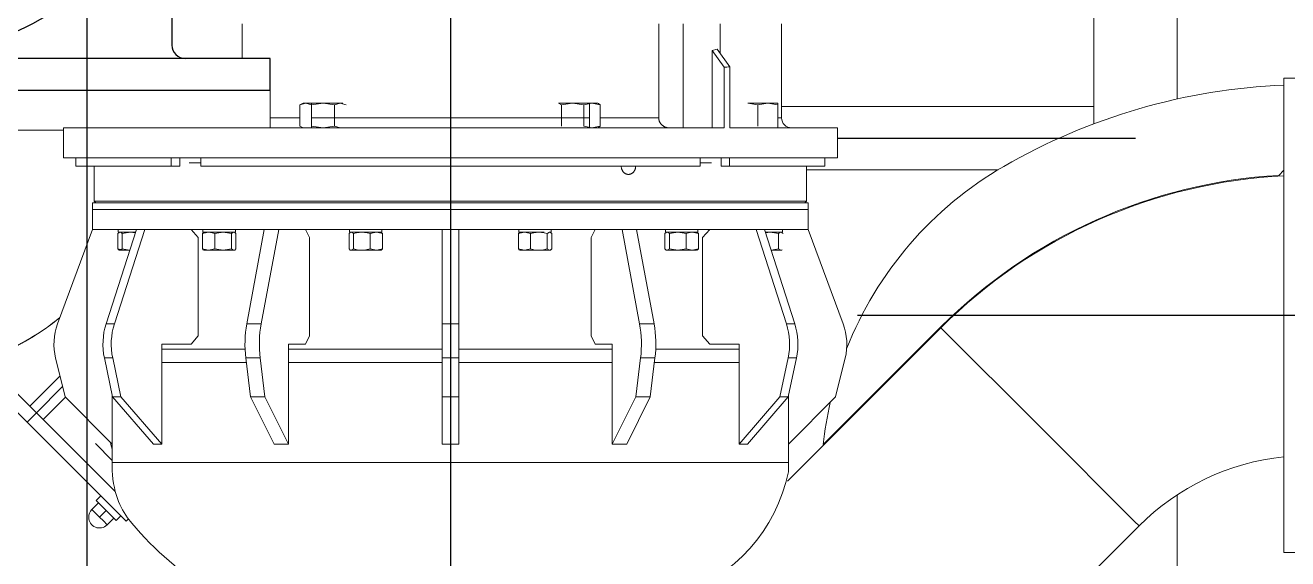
# Model space of a CAD drawing. Extents: x -160 to 364724, y -100 to 7353297.
# Drawn here: x 360699.159 to 360699.918, y 7352450.333 to 7352450.654 of the extents above; entities that cross this region are included whole.
import ezdxf

# ---------------------------------------------------------------- set-up
doc = ezdxf.new("R2010")
doc.units = 0
doc.header["$LTSCALE"] = 5
doc.linetypes.add('________________', pattern=[0])
doc.linetypes.add('SGC_DASHDOT', pattern=[1, 0.5, -0.25, 0, -0.25])
for name, color, linetype in [('BOMBA', 1, 'Continuous'), ('FLANGES', 2, 'Continuous'), ('SANC_COTAS', 1, 'Continuous'), ('SGC-Eixos', 253, 'SGC_DASHDOT'), ('SGC-Tubos (Desenho Bifilar)', 3, 'Continuous')]:
    doc.layers.add(name, color=color, linetype=linetype)
doc.layers.add('ESCADA', color=2, linetype='Continuous', lineweight=20)

# ---------------------------------------------------------------- blocks, each defined once
blk = doc.blocks.new('A$C29D3606B')
at = {"layer": 'FLANGES'}
for points in [[(0, -0.10986), (0.019, -0.10986), (0.019, 0.11014), (0, 0.11014)], [(0.271, -0.11), (0.29, -0.11), (0.29, 0.11), (0.271, 0.11)], [(0.255, 0.05914), (0.255, 0.07814), (0.035, 0.07814), (0.035, 0.05914)]]:
    blk.add_lwpolyline(points, close=True, dxfattribs=at)
blk.add_arc((0.08622, 0.0741), 0.02242, 10.36667, 169.63333, dxfattribs=at)
at = {"layer": 'SGC-Tubos (Desenho Bifilar)'}
for p, q in [((0.263, -0.05086), (0.15856, -0.04416)), ((0.145, -0.05086), (0.027, -0.05086))]:
    blk.add_line(p, q, dxfattribs=at)
blk.add_lwpolyline([(0.271, 0.05914, -1), (0.255, 0.05914), (0.035, 0.05914, -1), (0.019, 0.05914)], format="xyb", dxfattribs=at)
for centre, radius, start, end in [((0.16794, 0.10015), 0.14462, 199.25491, 266.27937), ((0.1464, -0.03664), 0.01429, 264.38219, 328.27493), ((0.027, -0.05886), 0.008, 89.98894, 180), ((0.263, -0.05886), 0.008, 0.00001, 90.03465)]:
    blk.add_arc(centre, radius, start, end, dxfattribs=at)

msp = doc.modelspace()

# ---------------------------------------------------------------- linework, layer by layer
at = {"layer": 'BOMBA', "linetype": '________________', "lineweight": 9}
for p, q in [((360699.28967, 7352450.63383), (360699.28967, 7352450.65469)), ((360699.54002, 7352450.65469), (360699.54002, 7352450.59819)), ((360699.55474, 7352450.65469), (360699.55474, 7352450.59219)), ((360699.57686, 7352450.65469), (360699.57686, 7352450.63706)), ((360699.61384, 7352450.65469), (360699.61384, 7352450.59819)), ((360699.57514, 7352450.63949), (360699.57217, 7352450.63869)), ((360699.57217, 7352450.63869), (360699.57925, 7352450.62869)), ((360699.57217, 7352450.63869), (360699.57217, 7352450.59219)), ((360699.57514, 7352450.63949), (360699.58274, 7352450.62874)), ((360699.57925, 7352450.62869), (360699.57925, 7352450.59219)), ((360699.58274, 7352450.62874), (360699.58274, 7352450.59219)), ((360699.30651, 7352450.59219), (360699.30651, 7352450.61483)), ((360699.32445, 7352450.60592), (360699.32792, 7352450.60699)), ((360699.32445, 7352450.60592), (360699.32631, 7352450.60699)), ((360699.32445, 7352450.60592), (360699.32445, 7352450.59326)), ((360699.32631, 7352450.60699), (360699.32792, 7352450.60699)), ((360699.32792, 7352450.60699), (360699.33138, 7352450.60592)), ((360699.32792, 7352450.60699), (360699.33831, 7352450.60699)), ((360699.33131, 7352450.59219), (360699.33131, 7352450.60699)), ((360699.33138, 7352450.60592), (360699.33831, 7352450.60699)), ((360699.33138, 7352450.60592), (360699.33138, 7352450.59326)), ((360699.33831, 7352450.60699), (360699.34524, 7352450.60592)), ((360699.33831, 7352450.60699), (360699.3487, 7352450.60699)), ((360699.34524, 7352450.60592), (360699.3487, 7352450.60699)), ((360699.34524, 7352450.60592), (360699.34524, 7352450.59326)), ((360699.3487, 7352450.60699), (360699.35216, 7352450.60592)), ((360699.35031, 7352450.60699), (360699.3487, 7352450.60699)), ((360699.47979, 7352450.60699), (360699.48158, 7352450.60592)), ((360699.47979, 7352450.60699), (360699.48827, 7352450.60699)), ((360699.48158, 7352450.60592), (360699.48827, 7352450.60699)), ((360699.48158, 7352450.60592), (360699.48158, 7352450.59326)), ((360699.48827, 7352450.60699), (360699.49497, 7352450.60592)), ((360699.48827, 7352450.60699), (360699.49987, 7352450.60699)), ((360699.49497, 7352450.60592), (360699.49987, 7352450.60699)), ((360699.49497, 7352450.60592), (360699.49497, 7352450.59326)), ((360699.49838, 7352450.60699), (360699.49838, 7352450.59219)), ((360699.49987, 7352450.60699), (360699.50476, 7352450.60592)), ((360699.49987, 7352450.60699), (360699.50338, 7352450.60699)), ((360699.50338, 7352450.60699), (360699.50381, 7352450.60675)), ((360699.50476, 7352450.60592), (360699.5038, 7352450.60675)), ((360699.50476, 7352450.60592), (360699.50476, 7352450.59326)), ((360699.59362, 7352450.60699), (360699.59962, 7352450.60592)), ((360699.59362, 7352450.60699), (360699.60562, 7352450.60699)), ((360699.59962, 7352450.60592), (360699.60562, 7352450.60699)), ((360699.59962, 7352450.60592), (360699.59962, 7352450.59326)), ((360699.60562, 7352450.60699), (360699.61162, 7352450.60592)), ((360699.60562, 7352450.60699), (360699.61162, 7352450.60699)), ((360699.61162, 7352450.60592), (360699.61162, 7352450.60699)), ((360699.61162, 7352450.60592), (360699.61162, 7352450.59326)), ((360699.30651, 7352450.59819), (360699.32445, 7352450.59819)), ((360699.32631, 7352450.59219), (360699.32445, 7352450.59326)), ((360699.33131, 7352450.59819), (360699.49838, 7352450.59819)), ((360699.33831, 7352450.59219), (360699.33138, 7352450.59326)), ((360699.34524, 7352450.59326), (360699.33831, 7352450.59219)), ((360699.3487, 7352450.59219), (360699.34524, 7352450.59326)), ((360699.49987, 7352450.59219), (360699.49497, 7352450.59326)), ((360699.50476, 7352450.59326), (360699.49987, 7352450.59219)), ((360699.5038, 7352450.59244), (360699.50476, 7352450.59326)), ((360699.50476, 7352450.59819), (360699.54002, 7352450.59819)), ((360699.61162, 7352450.59819), (360699.61384, 7352450.59819)), ((360699.61162, 7352450.59219), (360699.61162, 7352450.59326)), ((360699.18235, 7352450.59083), (360699.08651, 7352450.59083)), ((360699.18235, 7352450.59219), (360699.57925, 7352450.59219)), ((360699.18235, 7352450.57419), (360699.18235, 7352450.59219)), ((360699.50381, 7352450.59244), (360699.50338, 7352450.59219)), ((360699.58274, 7352450.59219), (360699.64734, 7352450.59219)), ((360699.64734, 7352450.59219), (360699.64734, 7352450.57419)), ((360699.64734, 7352450.57419), (360699.18235, 7352450.57419)), ((360699.18985, 7352450.56919), (360699.18985, 7352450.57419)), ((360699.24715, 7352450.57419), (360699.24715, 7352450.56919)), ((360699.25224, 7352450.57419), (360699.25224, 7352450.56919)), ((360699.25789, 7352450.57119), (360699.26483, 7352450.57119)), ((360699.26483, 7352450.56919), (360699.26483, 7352450.57419)), ((360699.56486, 7352450.57419), (360699.56486, 7352450.56919)), ((360699.56486, 7352450.57119), (360699.5718, 7352450.57119)), ((360699.57744, 7352450.56919), (360699.57744, 7352450.57419)), ((360699.58254, 7352450.56919), (360699.58254, 7352450.57419)), ((360699.63984, 7352450.57419), (360699.63984, 7352450.56919)), ((360699.18985, 7352450.56919), (360699.24715, 7352450.56919)), ((360699.20085, 7352450.54819), (360699.20085, 7352450.56919)), ((360699.24715, 7352450.56919), (360699.25224, 7352450.56919)), ((360699.26483, 7352450.56919), (360699.56486, 7352450.56919)), ((360699.57744, 7352450.56919), (360699.58254, 7352450.56919)), ((360699.58254, 7352450.56919), (360699.63984, 7352450.56919)), ((360699.62884, 7352450.56919), (360699.62884, 7352450.54819)), ((360699.91569, 7352450.56679), (360699.91252, 7352450.56362)), ((360699.62884, 7352450.54819), (360699.20085, 7352450.54819)), ((360699.20185, 7352450.54719), (360699.20085, 7352450.54819)), ((360699.62884, 7352450.54819), (360699.62784, 7352450.54719)), ((360699.62984, 7352450.54719), (360699.19985, 7352450.54719)), ((360699.19985, 7352450.54319), (360699.19985, 7352450.54719)), ((360699.62984, 7352450.54319), (360699.19985, 7352450.54319)), ((360699.19985, 7352450.54319), (360699.62984, 7352450.54319)), ((360699.19985, 7352450.53119), (360699.19985, 7352450.54319)), ((360699.62984, 7352450.54719), (360699.62984, 7352450.54319)), ((360699.62984, 7352450.54319), (360699.62984, 7352450.53119)), ((360699.19985, 7352450.53119), (360699.17882, 7352450.47433)), ((360699.1999, 7352450.53119), (360699.19985, 7352450.53119)), ((360699.21529, 7352450.53119), (360699.1999, 7352450.53119)), ((360699.1999, 7352450.53119), (360699.22615, 7352450.53119)), ((360699.22615, 7352450.53119), (360699.20794, 7352450.47433)), ((360699.23115, 7352450.53119), (360699.21294, 7352450.47433)), ((360699.215, 7352450.52859), (360699.21565, 7352450.52916)), ((360699.215, 7352450.5194), (360699.215, 7352450.52859)), ((360699.21529, 7352450.52939), (360699.21529, 7352450.53119)), ((360699.21529, 7352450.52939), (360699.21635, 7352450.52939)), ((360699.21565, 7352450.52916), (360699.21635, 7352450.52939)), ((360699.21572, 7352450.52921), (360699.21604, 7352450.52939)), ((360699.21635, 7352450.52939), (360699.21717, 7352450.52907)), ((360699.21635, 7352450.52939), (360699.21701, 7352450.52939)), ((360699.21701, 7352450.52939), (360699.22271, 7352450.52939)), ((360699.21717, 7352450.52907), (360699.21769, 7352450.52859)), ((360699.21769, 7352450.52859), (360699.22271, 7352450.52939)), ((360699.21769, 7352450.5194), (360699.21769, 7352450.52859)), ((360699.22271, 7352450.52939), (360699.22549, 7352450.52913)), ((360699.22271, 7352450.52939), (360699.22557, 7352450.52939)), ((360699.22615, 7352450.53119), (360699.22865, 7352450.53119)), ((360699.22615, 7352450.53119), (360699.22865, 7352450.53119)), ((360699.22865, 7352450.53119), (360699.23115, 7352450.53119)), ((360699.22865, 7352450.53119), (360699.23115, 7352450.53119)), ((360699.2312, 7352450.53119), (360699.23115, 7352450.53119)), ((360699.23115, 7352450.53119), (360699.30301, 7352450.53119)), ((360699.25904, 7352450.53119), (360699.2312, 7352450.53119)), ((360699.26337, 7352450.52619), (360699.25904, 7352450.53119)), ((360699.26337, 7352450.46719), (360699.26337, 7352450.52619)), ((360699.26586, 7352450.52859), (360699.26953, 7352450.52939)), ((360699.26658, 7352450.52921), (360699.26586, 7352450.52859)), ((360699.26586, 7352450.5194), (360699.26586, 7352450.52859)), ((360699.26615, 7352450.52939), (360699.26615, 7352450.53119)), ((360699.26655, 7352450.52939), (360699.26953, 7352450.52939)), ((360699.26658, 7352450.52921), (360699.2669, 7352450.52939)), ((360699.26953, 7352450.52939), (360699.27179, 7352450.52907)), ((360699.26953, 7352450.52939), (360699.27171, 7352450.52939)), ((360699.27171, 7352450.52939), (360699.27823, 7352450.52939)), ((360699.27179, 7352450.52907), (360699.27321, 7352450.52859)), ((360699.27321, 7352450.52859), (360699.27823, 7352450.52939)), ((360699.27321, 7352450.5194), (360699.27321, 7352450.52859)), ((360699.27823, 7352450.52939), (360699.28325, 7352450.52859)), ((360699.27823, 7352450.52939), (360699.28459, 7352450.52939)), ((360699.28325, 7352450.52859), (360699.28357, 7352450.52892)), ((360699.28325, 7352450.5194), (360699.28325, 7352450.52859)), ((360699.28357, 7352450.52892), (360699.28459, 7352450.52939)), ((360699.28459, 7352450.52939), (360699.28522, 7352450.52921)), ((360699.28459, 7352450.52939), (360699.28525, 7352450.52939)), ((360699.2849, 7352450.52939), (360699.28522, 7352450.52921)), ((360699.28522, 7352450.52921), (360699.28594, 7352450.52859)), ((360699.28525, 7352450.52939), (360699.28565, 7352450.52939)), ((360699.28565, 7352450.53119), (360699.28565, 7352450.52939)), ((360699.28594, 7352450.5194), (360699.28594, 7352450.52859)), ((360699.30301, 7352450.53119), (360699.2925, 7352450.47433)), ((360699.31167, 7352450.53119), (360699.30116, 7352450.47433)), ((360699.30301, 7352450.53119), (360699.30734, 7352450.53119)), ((360699.30301, 7352450.53119), (360699.30734, 7352450.53119)), ((360699.30734, 7352450.53119), (360699.31167, 7352450.53119)), ((360699.30734, 7352450.53119), (360699.31167, 7352450.53119)), ((360699.3117, 7352450.53119), (360699.31167, 7352450.53119)), ((360699.31167, 7352450.53119), (360699.40984, 7352450.53119)), ((360699.32777, 7352450.53119), (360699.3117, 7352450.53119)), ((360699.33027, 7352450.52619), (360699.32777, 7352450.53119)), ((360699.33027, 7352450.46719), (360699.33027, 7352450.52619)), ((360699.35395, 7352450.52859), (360699.35467, 7352450.52921)), ((360699.35395, 7352450.5194), (360699.35395, 7352450.52859)), ((360699.35424, 7352450.52939), (360699.35424, 7352450.53119)), ((360699.35424, 7352450.52939), (360699.35842, 7352450.52939)), ((360699.35467, 7352450.52921), (360699.35499, 7352450.52939)), ((360699.35529, 7352450.52939), (360699.35664, 7352450.52859)), ((360699.35664, 7352450.52859), (360699.35852, 7352450.52906)), ((360699.35664, 7352450.5194), (360699.35664, 7352450.52859)), ((360699.35842, 7352450.52939), (360699.36166, 7352450.52939)), ((360699.35852, 7352450.52906), (360699.36166, 7352450.52939)), ((360699.36166, 7352450.52939), (360699.36474, 7352450.52907)), ((360699.36166, 7352450.52939), (360699.36476, 7352450.52939)), ((360699.36474, 7352450.52907), (360699.36668, 7352450.52859)), ((360699.36476, 7352450.52939), (360699.37334, 7352450.52939)), ((360699.36668, 7352450.52859), (360699.37035, 7352450.52939)), ((360699.36668, 7352450.5194), (360699.36668, 7352450.52859)), ((360699.37035, 7352450.52939), (360699.37402, 7352450.52859)), ((360699.37299, 7352450.52939), (360699.37331, 7352450.52921)), ((360699.37402, 7352450.52859), (360699.3733, 7352450.52921)), ((360699.37334, 7352450.52939), (360699.37374, 7352450.52939)), ((360699.37374, 7352450.53119), (360699.37374, 7352450.52939)), ((360699.37402, 7352450.5194), (360699.37402, 7352450.52859)), ((360699.40984, 7352450.53119), (360699.41484, 7352450.53119)), ((360699.40984, 7352450.53119), (360699.40984, 7352450.47433)), ((360699.40984, 7352450.53119), (360699.41484, 7352450.53119)), ((360699.41484, 7352450.53119), (360699.41984, 7352450.53119)), ((360699.41484, 7352450.53119), (360699.41984, 7352450.53119)), ((360699.41984, 7352450.53119), (360699.41984, 7352450.47433)), ((360699.41984, 7352450.53119), (360699.51801, 7352450.53119)), ((360699.45566, 7352450.52859), (360699.45934, 7352450.52939)), ((360699.45638, 7352450.52921), (360699.45566, 7352450.52859)), ((360699.45566, 7352450.5194), (360699.45566, 7352450.52859)), ((360699.45595, 7352450.52939), (360699.45595, 7352450.53119)), ((360699.45595, 7352450.52939), (360699.45635, 7352450.52939)), ((360699.45635, 7352450.52939), (360699.46488, 7352450.52939)), ((360699.45638, 7352450.52921), (360699.4567, 7352450.52939)), ((360699.45934, 7352450.52939), (360699.46301, 7352450.52859)), ((360699.46301, 7352450.52859), (360699.4649, 7352450.52906)), ((360699.46301, 7352450.5194), (360699.46301, 7352450.52859)), ((360699.46488, 7352450.52939), (360699.46803, 7352450.52939)), ((360699.4649, 7352450.52906), (360699.46803, 7352450.52939)), ((360699.46803, 7352450.52939), (360699.47112, 7352450.52907)), ((360699.46803, 7352450.52939), (360699.47123, 7352450.52939)), ((360699.47112, 7352450.52907), (360699.47305, 7352450.52859)), ((360699.47305, 7352450.52859), (360699.47338, 7352450.52892)), ((360699.47305, 7352450.5194), (360699.47305, 7352450.52859)), ((360699.47338, 7352450.52892), (360699.4744, 7352450.52939)), ((360699.4744, 7352450.52939), (360699.47502, 7352450.52921)), ((360699.4744, 7352450.52939), (360699.47505, 7352450.52939)), ((360699.4747, 7352450.52939), (360699.47502, 7352450.52921)), ((360699.47502, 7352450.52921), (360699.47574, 7352450.52859)), ((360699.47505, 7352450.52939), (360699.47545, 7352450.52939)), ((360699.47545, 7352450.53119), (360699.47545, 7352450.52939)), ((360699.47574, 7352450.5194), (360699.47574, 7352450.52859)), ((360699.49941, 7352450.52619), (360699.50191, 7352450.53119)), ((360699.49941, 7352450.46719), (360699.49941, 7352450.52619)), ((360699.51798, 7352450.53119), (360699.51801, 7352450.53119)), ((360699.51801, 7352450.53119), (360699.52853, 7352450.47433)), ((360699.51801, 7352450.53119), (360699.52234, 7352450.53119)), ((360699.51801, 7352450.53119), (360699.52234, 7352450.53119)), ((360699.52234, 7352450.53119), (360699.52667, 7352450.53119)), ((360699.52234, 7352450.53119), (360699.52667, 7352450.53119)), ((360699.52667, 7352450.53119), (360699.53719, 7352450.47433)), ((360699.52667, 7352450.53119), (360699.59854, 7352450.53119)), ((360699.54375, 7352450.52859), (360699.54447, 7352450.52921)), ((360699.54375, 7352450.5194), (360699.54375, 7352450.52859)), ((360699.54404, 7352450.52939), (360699.54404, 7352450.53119)), ((360699.54404, 7352450.52939), (360699.55146, 7352450.52939)), ((360699.54447, 7352450.52921), (360699.54479, 7352450.52939)), ((360699.5451, 7352450.52939), (360699.54644, 7352450.52859)), ((360699.54644, 7352450.52859), (360699.55146, 7352450.52939)), ((360699.54644, 7352450.5194), (360699.54644, 7352450.52859)), ((360699.55146, 7352450.52939), (360699.55648, 7352450.52859)), ((360699.55146, 7352450.52939), (360699.55794, 7352450.52939)), ((360699.55648, 7352450.52859), (360699.55786, 7352450.52906)), ((360699.55648, 7352450.5194), (360699.55648, 7352450.52859)), ((360699.55786, 7352450.52906), (360699.56015, 7352450.52939)), ((360699.55794, 7352450.52939), (360699.56015, 7352450.52939)), ((360699.56015, 7352450.52939), (360699.56383, 7352450.52859)), ((360699.56015, 7352450.52939), (360699.56314, 7352450.52939)), ((360699.56279, 7352450.52939), (360699.56311, 7352450.52921)), ((360699.56383, 7352450.52859), (360699.56311, 7352450.52921)), ((360699.56354, 7352450.53119), (360699.56354, 7352450.52939)), ((360699.56383, 7352450.5194), (360699.56383, 7352450.52859)), ((360699.56632, 7352450.52619), (360699.57065, 7352450.53119)), ((360699.56632, 7352450.46719), (360699.56632, 7352450.52619)), ((360699.59849, 7352450.53119), (360699.59854, 7352450.53119)), ((360699.59854, 7352450.53119), (360699.61675, 7352450.47433)), ((360699.59854, 7352450.53119), (360699.60104, 7352450.53119)), ((360699.59854, 7352450.53119), (360699.60104, 7352450.53119)), ((360699.60104, 7352450.53119), (360699.60354, 7352450.53119)), ((360699.60104, 7352450.53119), (360699.60354, 7352450.53119)), ((360699.60354, 7352450.53119), (360699.62175, 7352450.47433)), ((360699.60354, 7352450.53119), (360699.62979, 7352450.53119)), ((360699.60412, 7352450.52939), (360699.60698, 7352450.52939)), ((360699.6042, 7352450.52913), (360699.60698, 7352450.52939)), ((360699.60698, 7352450.52939), (360699.612, 7352450.52859)), ((360699.60698, 7352450.52939), (360699.61265, 7352450.52939)), ((360699.612, 7352450.52859), (360699.6125, 7352450.52906)), ((360699.612, 7352450.5194), (360699.612, 7352450.52859)), ((360699.6125, 7352450.52906), (360699.61334, 7352450.52939)), ((360699.61265, 7352450.52939), (360699.61334, 7352450.52939)), ((360699.61334, 7352450.52939), (360699.61384, 7352450.52927)), ((360699.61334, 7352450.52939), (360699.61375, 7352450.52939)), ((360699.61365, 7352450.52939), (360699.61397, 7352450.52921)), ((360699.61375, 7352450.52939), (360699.6144, 7352450.52939)), ((360699.61384, 7352450.52927), (360699.6141, 7352450.52913)), ((360699.6141, 7352450.52913), (360699.61435, 7352450.52893)), ((360699.61435, 7352450.52893), (360699.61469, 7352450.52859)), ((360699.6144, 7352450.53119), (360699.6144, 7352450.52939)), ((360699.62979, 7352450.53119), (360699.62984, 7352450.53119)), ((360699.62984, 7352450.53119), (360699.65087, 7352450.47433)), ((360699.21582, 7352450.51872), (360699.215, 7352450.5194)), ((360699.215, 7352450.5194), (360699.21868, 7352450.51859)), ((360699.21604, 7352450.51859), (360699.21572, 7352450.51877)), ((360699.21635, 7352450.51859), (360699.21582, 7352450.51872)), ((360699.21769, 7352450.5194), (360699.21635, 7352450.51859)), ((360699.22211, 7352450.51859), (360699.21635, 7352450.51859)), ((360699.22212, 7352450.5186), (360699.21769, 7352450.5194)), ((360699.26953, 7352450.51859), (360699.26586, 7352450.5194)), ((360699.26586, 7352450.5194), (360699.26658, 7352450.51877)), ((360699.2669, 7352450.51859), (360699.26658, 7352450.51878)), ((360699.26953, 7352450.51859), (360699.2669, 7352450.51859)), ((360699.27321, 7352450.5194), (360699.26953, 7352450.51859)), ((360699.27823, 7352450.51859), (360699.26953, 7352450.51859)), ((360699.27823, 7352450.51859), (360699.27321, 7352450.5194)), ((360699.28325, 7352450.5194), (360699.27823, 7352450.51859)), ((360699.28459, 7352450.51859), (360699.27823, 7352450.51859)), ((360699.28459, 7352450.51859), (360699.28325, 7352450.5194)), ((360699.28522, 7352450.51877), (360699.28459, 7352450.51859)), ((360699.2849, 7352450.51859), (360699.28459, 7352450.51859)), ((360699.28522, 7352450.51878), (360699.2849, 7352450.51859)), ((360699.28594, 7352450.5194), (360699.28522, 7352450.51877)), ((360699.35467, 7352450.51877), (360699.35395, 7352450.5194)), ((360699.35499, 7352450.51859), (360699.35467, 7352450.51878)), ((360699.35529, 7352450.51859), (360699.35467, 7352450.51877)), ((360699.35529, 7352450.51859), (360699.35499, 7352450.51859)), ((360699.35664, 7352450.5194), (360699.35529, 7352450.51859)), ((360699.36166, 7352450.51859), (360699.35529, 7352450.51859)), ((360699.35876, 7352450.51887), (360699.35664, 7352450.5194)), ((360699.36166, 7352450.51859), (360699.35876, 7352450.51887)), ((360699.36402, 7352450.51878), (360699.36166, 7352450.51859)), ((360699.37035, 7352450.51859), (360699.36166, 7352450.51859)), ((360699.36668, 7352450.5194), (360699.36402, 7352450.51878)), ((360699.37035, 7352450.51859), (360699.36668, 7352450.5194)), ((360699.37402, 7352450.5194), (360699.37035, 7352450.51859)), ((360699.37299, 7352450.51859), (360699.37035, 7352450.51859)), ((360699.37331, 7352450.51878), (360699.37299, 7352450.51859)), ((360699.3733, 7352450.51877), (360699.37402, 7352450.5194)), ((360699.45934, 7352450.51859), (360699.45566, 7352450.5194)), ((360699.45566, 7352450.5194), (360699.45638, 7352450.51877)), ((360699.4567, 7352450.51859), (360699.45638, 7352450.51878)), ((360699.45934, 7352450.51859), (360699.4567, 7352450.51859)), ((360699.46301, 7352450.5194), (360699.45934, 7352450.51859)), ((360699.46803, 7352450.51859), (360699.45934, 7352450.51859)), ((360699.46574, 7352450.51877), (360699.46301, 7352450.5194)), ((360699.46803, 7352450.51859), (360699.46574, 7352450.51877)), ((360699.46995, 7352450.51872), (360699.46803, 7352450.51859)), ((360699.4744, 7352450.51859), (360699.46803, 7352450.51859)), ((360699.47305, 7352450.5194), (360699.46995, 7352450.51872)), ((360699.4744, 7352450.51859), (360699.47305, 7352450.5194)), ((360699.47502, 7352450.51877), (360699.4744, 7352450.51859)), ((360699.4747, 7352450.51859), (360699.4744, 7352450.51859)), ((360699.47502, 7352450.51878), (360699.4747, 7352450.51859)), ((360699.47574, 7352450.5194), (360699.47502, 7352450.51877)), ((360699.54447, 7352450.51877), (360699.54375, 7352450.5194)), ((360699.54479, 7352450.51859), (360699.54447, 7352450.51878)), ((360699.5451, 7352450.51859), (360699.54447, 7352450.51877)), ((360699.54479, 7352450.51859), (360699.5451, 7352450.51859)), ((360699.54644, 7352450.5194), (360699.5451, 7352450.51859)), ((360699.55146, 7352450.51859), (360699.5451, 7352450.51859)), ((360699.55146, 7352450.51859), (360699.54644, 7352450.5194)), ((360699.55648, 7352450.5194), (360699.55146, 7352450.51859)), ((360699.56015, 7352450.51859), (360699.55146, 7352450.51859)), ((360699.56015, 7352450.51859), (360699.55648, 7352450.5194)), ((360699.56383, 7352450.5194), (360699.56015, 7352450.51859)), ((360699.56279, 7352450.51859), (360699.56015, 7352450.51859)), ((360699.56311, 7352450.51878), (360699.56279, 7352450.51859)), ((360699.56311, 7352450.51877), (360699.56383, 7352450.5194)), ((360699.612, 7352450.5194), (360699.60757, 7352450.5186)), ((360699.61334, 7352450.51859), (360699.60757, 7352450.51859)), ((360699.61334, 7352450.51859), (360699.612, 7352450.5194)), ((360699.61385, 7352450.51871), (360699.61334, 7352450.51859)), ((360699.61397, 7352450.51877), (360699.61365, 7352450.51859)), ((360699.6141, 7352450.51886), (360699.61385, 7352450.51871)), ((360699.18022, 7352450.47813), (360699.17804, 7352450.47641)), ((360699.18022, 7352450.47813), (360699.17804, 7352450.47641)), ((360699.20794, 7352450.47433), (360699.21294, 7352450.47433)), ((360699.2925, 7352450.47433), (360699.30116, 7352450.47433)), ((360699.40984, 7352450.47433), (360699.41984, 7352450.47433)), ((360699.40984, 7352450.47433), (360699.40984, 7352450.45389)), ((360699.41984, 7352450.47433), (360699.41984, 7352450.45389)), ((360699.52853, 7352450.47433), (360699.53719, 7352450.47433)), ((360699.61675, 7352450.47433), (360699.62175, 7352450.47433)), ((360699.61741, 7352450.37988), (360699.70962, 7352450.47208)), ((360699.6389, 7352450.40186), (360699.70962, 7352450.47257)), ((360699.70962, 7352450.47208), (360699.76912, 7352450.41258)), ((360699.70962, 7352450.47208), (360699.76912, 7352450.41258)), ((360699.25904, 7352450.46219), (360699.26337, 7352450.46719)), ((360699.32777, 7352450.46219), (360699.33027, 7352450.46719)), ((360699.50191, 7352450.46219), (360699.49941, 7352450.46719)), ((360699.57065, 7352450.46219), (360699.56632, 7352450.46719)), ((360699.24137, 7352450.46219), (360699.25904, 7352450.46219)), ((360699.24137, 7352450.40219), (360699.24137, 7352450.46219)), ((360699.24163, 7352450.45919), (360699.29148, 7352450.45919)), ((360699.31757, 7352450.46219), (360699.32777, 7352450.46219)), ((360699.31757, 7352450.40219), (360699.31757, 7352450.46219)), ((360699.31757, 7352450.45919), (360699.40984, 7352450.45919)), ((360699.41984, 7352450.45919), (360699.51211, 7352450.45919)), ((360699.51211, 7352450.46219), (360699.50191, 7352450.46219)), ((360699.51211, 7352450.40219), (360699.51211, 7352450.46219)), ((360699.53821, 7352450.45919), (360699.58832, 7352450.45919)), ((360699.58832, 7352450.46219), (360699.57065, 7352450.46219)), ((360699.58832, 7352450.40219), (360699.58832, 7352450.46219)), ((360699.16213, 7352450.425), (360699.13583, 7352450.4513)), ((360699.17764, 7352450.45389), (360699.18336, 7352450.43048)), ((360699.20692, 7352450.45389), (360699.21192, 7352450.45389)), ((360699.20692, 7352450.45389), (360699.21187, 7352450.43048)), ((360699.21192, 7352450.45389), (360699.21687, 7352450.43048)), ((360699.29217, 7352450.45119), (360699.24148, 7352450.45119)), ((360699.29191, 7352450.45389), (360699.30057, 7352450.45389)), ((360699.29191, 7352450.45389), (360699.29477, 7352450.43048)), ((360699.30057, 7352450.45389), (360699.30343, 7352450.43048)), ((360699.40984, 7352450.45119), (360699.31757, 7352450.45119)), ((360699.40984, 7352450.45389), (360699.41984, 7352450.45389)), ((360699.40984, 7352450.45389), (360699.40984, 7352450.43048)), ((360699.41984, 7352450.45389), (360699.41984, 7352450.43048)), ((360699.51211, 7352450.45119), (360699.41984, 7352450.45119)), ((360699.52911, 7352450.45389), (360699.52626, 7352450.43048)), ((360699.52911, 7352450.45389), (360699.53777, 7352450.45389)), ((360699.53777, 7352450.45389), (360699.53492, 7352450.43048)), ((360699.58832, 7352450.45119), (360699.53745, 7352450.45119)), ((360699.61777, 7352450.45389), (360699.61281, 7352450.43048)), ((360699.61777, 7352450.45389), (360699.62277, 7352450.45389)), ((360699.62277, 7352450.45389), (360699.61781, 7352450.43048)), ((360699.65204, 7352450.45389), (360699.64633, 7352450.43048)), ((360699.18027, 7352450.44314), (360699.16213, 7352450.425)), ((360699.16047, 7352450.41534), (360699.13583, 7352450.43999)), ((360699.18184, 7352450.43671), (360699.16613, 7352450.421)), ((360699.18184, 7352450.43671), (360699.16613, 7352450.421)), ((360699.18349, 7352450.43035), (360699.17013, 7352450.417)), ((360699.18336, 7352450.43048), (360699.21165, 7352450.40219)), ((360699.21165, 7352450.40219), (360699.21165, 7352450.43156)), ((360699.21187, 7352450.43048), (360699.21687, 7352450.43048)), ((360699.21187, 7352450.43048), (360699.23637, 7352450.40219)), ((360699.21687, 7352450.43048), (360699.24137, 7352450.40219)), ((360699.29477, 7352450.43048), (360699.30343, 7352450.43048)), ((360699.29477, 7352450.43048), (360699.30891, 7352450.40219)), ((360699.30343, 7352450.43048), (360699.31757, 7352450.40219)), ((360699.40984, 7352450.43048), (360699.41984, 7352450.43048)), ((360699.40984, 7352450.43048), (360699.40984, 7352450.40219)), ((360699.41984, 7352450.43048), (360699.41984, 7352450.40219)), ((360699.52626, 7352450.43048), (360699.51211, 7352450.40219)), ((360699.53492, 7352450.43048), (360699.52077, 7352450.40219)), ((360699.52626, 7352450.43048), (360699.53492, 7352450.43048)), ((360699.61281, 7352450.43048), (360699.58832, 7352450.40219)), ((360699.61781, 7352450.43048), (360699.59332, 7352450.40219)), ((360699.61281, 7352450.43048), (360699.61781, 7352450.43048)), ((360699.61804, 7352450.40219), (360699.61804, 7352450.43156)), ((360699.64633, 7352450.43048), (360699.61804, 7352450.40219)), ((360699.16047, 7352450.41534), (360699.16613, 7352450.421)), ((360699.16213, 7352450.425), (360699.16613, 7352450.421)), ((360699.17013, 7352450.417), (360699.16613, 7352450.421)), ((360699.21997, 7352450.35584), (360699.16047, 7352450.41534)), ((360699.17013, 7352450.417), (360699.21349, 7352450.37364)), ((360699.76912, 7352450.41258), (360699.82593, 7352450.35576)), ((360699.76912, 7352450.41258), (360699.82593, 7352450.35576)), ((360699.20158, 7352450.40245), (360699.21165, 7352450.39238)), ((360699.21165, 7352450.39119), (360699.21165, 7352450.40219)), ((360699.23637, 7352450.40219), (360699.24137, 7352450.40219)), ((360699.30891, 7352450.40219), (360699.31757, 7352450.40219)), ((360699.40984, 7352450.40219), (360699.41984, 7352450.40219)), ((360699.51211, 7352450.40219), (360699.52077, 7352450.40219)), ((360699.58832, 7352450.40219), (360699.59332, 7352450.40219)), ((360699.61804, 7352450.40219), (360699.61804, 7352450.39119)), ((360699.61804, 7352450.39119), (360699.21165, 7352450.39119)), ((360699.19942, 7352450.36286), (360699.20336, 7352450.3668)), ((360699.20194, 7352450.36821), (360699.20477, 7352450.37104)), ((360699.21396, 7352450.35619), (360699.20194, 7352450.36821)), ((360699.19942, 7352450.36286), (360699.20172, 7352450.36056)), ((360699.20172, 7352450.36056), (360699.20402, 7352450.35826)), ((360699.20402, 7352450.35826), (360699.20795, 7352450.3622)), ((360699.20402, 7352450.35826), (360699.20631, 7352450.35597)), ((360699.21679, 7352450.35902), (360699.21396, 7352450.35619)), ((360699.20631, 7352450.35597), (360699.20861, 7352450.35367)), ((360699.20861, 7352450.35367), (360699.21255, 7352450.35761)), ((360699.21997, 7352450.35584), (360699.22126, 7352450.35713)), ((360699.82862, 7352450.35308), (360699.7869, 7352450.31136)), ((360699.82593, 7352450.35576), (360699.82862, 7352450.35308)), ((360699.82593, 7352450.35576), (360699.82862, 7352450.35308))]:
    msp.add_line(p, q, dxfattribs=at)
msp.add_lwpolyline([(360699.91569, 7352450.622), (360699.94369, 7352450.622), (360699.94369, 7352450.337), (360699.91569, 7352450.337)], close=True, dxfattribs=at)
at = {"layer": 'BOMBA', "linetype": '________________', "lineweight": 9, "extrusion": (0, 0, -1)}
msp.add_lwpolyline([(-360699.54002, 7352450.59819), (-360699.54002, 7352450.59795), (-360699.54004, 7352450.5977), (-360699.54006, 7352450.59746), (-360699.5401, 7352450.59721), (-360699.54015, 7352450.59697), (-360699.54021, 7352450.59673), (-360699.54028, 7352450.59649), (-360699.54036, 7352450.59625), (-360699.54045, 7352450.59601), (-360699.54055, 7352450.59578), (-360699.54065, 7352450.59557), (-360699.54076, 7352450.59537), (-360699.54088, 7352450.59516), (-360699.54101, 7352450.59496), (-360699.54115, 7352450.59476), (-360699.5413, 7352450.59457), (-360699.54146, 7352450.59438), (-360699.54162, 7352450.59419), (-360699.5418, 7352450.59401), (-360699.54199, 7352450.59383), (-360699.54219, 7352450.59366), (-360699.5424, 7352450.59349), (-360699.54262, 7352450.59334), (-360699.54285, 7352450.59318), (-360699.54307, 7352450.59305), (-360699.54329, 7352450.59293), (-360699.54352, 7352450.59281), (-360699.54376, 7352450.59271), (-360699.54401, 7352450.59261), (-360699.54426, 7352450.59252), (-360699.54453, 7352450.59244), (-360699.54482, 7352450.59236), (-360699.54514, 7352450.59229), (-360699.54543, 7352450.59225), (-360699.54572, 7352450.59222), (-360699.54601, 7352450.5922), (-360699.5463, 7352450.59219)], dxfattribs=at)
at = {"layer": 'BOMBA', "linetype": '________________', "lineweight": 9}
for points in [[(360699.52184, 7352450.56419), (360699.52171, 7352450.56419), (360699.52153, 7352450.5642), (360699.52134, 7352450.56422), (360699.52116, 7352450.56425), (360699.52099, 7352450.56429), (360699.52081, 7352450.56434), (360699.52064, 7352450.56439), (360699.52046, 7352450.56445), (360699.52028, 7352450.56453), (360699.52011, 7352450.56461), (360699.51994, 7352450.5647), (360699.51978, 7352450.56479), (360699.51962, 7352450.56489), (360699.51947, 7352450.565), (360699.51932, 7352450.56512), (360699.51917, 7352450.56525), (360699.51903, 7352450.56538), (360699.51889, 7352450.56553), (360699.51875, 7352450.56567), (360699.51863, 7352450.56582), (360699.51851, 7352450.56598), (360699.51839, 7352450.56614), (360699.51829, 7352450.56631), (360699.51818, 7352450.56649), (360699.51808, 7352450.56667), (360699.51799, 7352450.56686), (360699.51791, 7352450.56705), (360699.51783, 7352450.56724), (360699.51777, 7352450.56743), (360699.5177, 7352450.56763), (360699.51765, 7352450.56783), (360699.5176, 7352450.56803), (360699.51756, 7352450.56824), (360699.51753, 7352450.56845), (360699.51751, 7352450.56866), (360699.5175, 7352450.56884), (360699.51749, 7352450.56902), (360699.51748, 7352450.56919)], [(360699.52614, 7352450.56919), (360699.52614, 7352450.56898), (360699.52613, 7352450.56878), (360699.52611, 7352450.56857), (360699.52609, 7352450.56836), (360699.52605, 7352450.56815), (360699.52601, 7352450.56795), (360699.52596, 7352450.56774), (360699.5259, 7352450.56754), (360699.52584, 7352450.56734), (360699.52577, 7352450.56715), (360699.5257, 7352450.56696), (360699.52561, 7352450.56678), (360699.52552, 7352450.56659), (360699.52542, 7352450.56641), (360699.52532, 7352450.56624), (360699.52521, 7352450.56607), (360699.52509, 7352450.56591), (360699.52497, 7352450.56575), (360699.52485, 7352450.56561), (360699.52472, 7352450.56547), (360699.52458, 7352450.56533), (360699.52443, 7352450.56519), (360699.52429, 7352450.56507), (360699.52413, 7352450.56495), (360699.52398, 7352450.56485), (360699.52382, 7352450.56475), (360699.52366, 7352450.56465), (360699.5235, 7352450.56457), (360699.52332, 7352450.56449), (360699.52315, 7352450.56443), (360699.52297, 7352450.56436), (360699.52279, 7352450.56431), (360699.52262, 7352450.56427), (360699.52244, 7352450.56424), (360699.52226, 7352450.56421), (360699.52208, 7352450.5642), (360699.5219, 7352450.56419), (360699.52184, 7352450.56419)]]:
    msp.add_lwpolyline(points, dxfattribs=at)
for points in [[(360699.32648, 7352450.29035, -0.164669), (360699.22082, 7352450.3578, -0.068037), (360699.21415, 7352450.37119, -0.07925), (360699.21165, 7352450.39119)], [(360699.61804, 7352450.39119), (360699.61805, 7352450.38747), (360699.61802, 7352450.38553), (360699.61802, 7352450.38553, -0.267389), (360699.55164, 7352450.31119, -0.041424), (360699.50367, 7352450.2905)]]:
    msp.add_lwpolyline(points, format="xyb", dxfattribs=at)
at = {"layer": 'BOMBA', "linetype": '________________', "lineweight": 9, "extrusion": (0, 0, -1)}
for centre, radius, start, end in [((-360699.93069, 7352450.2515), 0.36665, 60, 87.65532), ((-360699.61984, 7352450.59819), 0.006, 270, 0), ((-360699.85701, 7352450.37911), 0.21929, 21.46247, 60), ((-360699.21165, 7352450.46219), 0.035, 346.27874, 20.29466), ((-360699.85701, 7352450.37911), 0.21929, 5.95484, 12.66952), ((-360699.93069, 7352450.251), 0.14435, 45, 84.03539)]:
    msp.add_arc(centre, radius, start, end, dxfattribs=at)
at = {"layer": 'BOMBA', "linetype": '________________', "lineweight": 9}
for centre, radius, start, end in [((360699.93069, 7352450.2515), 0.31265, 93.33137, 135), ((360699.93069, 7352450.251), 0.31265, 92.74993, 135), ((360699.09041, 7352450.58803), 0.14191, 290.17971, 308.13447), ((360699.0904, 7352450.58804), 0.14192, 290.28973, 308.13423), ((360699.61804, 7352450.46219), 0.035, 346.27874, 20.29466), ((360699.24816, 7352450.40968), 0.03805, 189.85315, 196.32997), ((360699.20402, 7352450.35826), 0.0065, 135, 180), ((360699.20402, 7352450.35826), 0.0065, 180, 315)]:
    msp.add_arc(centre, radius, start, end, dxfattribs=at)
for centre, major_axis, ratio, start_param, end_param in [((360699.41484, 7352450.86119), (0.2148, -0.2148), 0.414214, 5.890486, 5.911993), ((360699.23637, 7352450.46219), (0, 0.035), 0.866025, 1.216588, 1.810278), ((360699.24137, 7352450.46219), (0, 0.035), 0.866025, 1.216588, 1.810278), ((360699.30891, 7352450.46219), (0, 0.035), 0.5, 1.216588, 1.810278), ((360699.31757, 7352450.46219), (0, 0.035), 0.5, 1.216588, 1.810278)]:
    msp.add_ellipse(centre, major_axis=major_axis, ratio=ratio, start_param=start_param, end_param=end_param, dxfattribs=at)
at = {"layer": 'BOMBA', "linetype": '________________', "lineweight": 9, "extrusion": (0, 0, -1)}
for centre, ratio in [((360699.51211, 7352450.46219), 0.5), ((360699.52077, 7352450.46219), 0.5), ((360699.58832, 7352450.46219), 0.866025), ((360699.59332, 7352450.46219), 0.866025)]:
    msp.add_ellipse(centre, major_axis=(0, 0.035), ratio=ratio, start_param=1.216588, end_param=1.810278, dxfattribs=at)
at = {"layer": 'ESCADA'}
for p, q in [((360699.80151, 7352453.626), (360699.80151, 7352450.59464)), ((360699.85151, 7352453.626), (360699.85151, 7352450.60949)), ((360699.61384, 7352450.605), (360699.80151, 7352450.605)), ((360699.62884, 7352450.567), (360699.74394, 7352450.567)), ((360699.85151, 7352450.3717), (360699.85151, 7352449.76205)), ((360699.85151, 7352450.3717), (360699.85151, 7352449.76205))]:
    msp.add_line(p, q, dxfattribs=at)
at = {"layer": 'SGC-Eixos', "ltscale": 2}
for p, q in [((360699.19651, 7352449.69205), (360699.19651, 7352452.76687)), ((360699.41484, 7352451.33656), (360699.41484, 7352449.94038))]:
    msp.add_line(p, q, dxfattribs=at)
at = {"layer": 'SGC-Eixos'}
msp.add_line((360699.64734, 7352450.586), (360699.82651, 7352450.586), dxfattribs=at)
at = {"layer": 'SGC-Eixos', "ltscale": 2}
msp.add_lwpolyline([(360701.78019, 7352450.507), (360700.20708, 7352450.507), (360700.20708, 7352450.4795), (360699.65937, 7352450.4795)], dxfattribs=at)

# ---------------------------------------------------------------- block references
at = {"layer": 'SANC_COTAS', "rotation": 90}
msp.add_blockref('A$C29D3606B', (360699.19665, 7352450.61483), dxfattribs=at)

doc.saveas('drawing.dxf')
